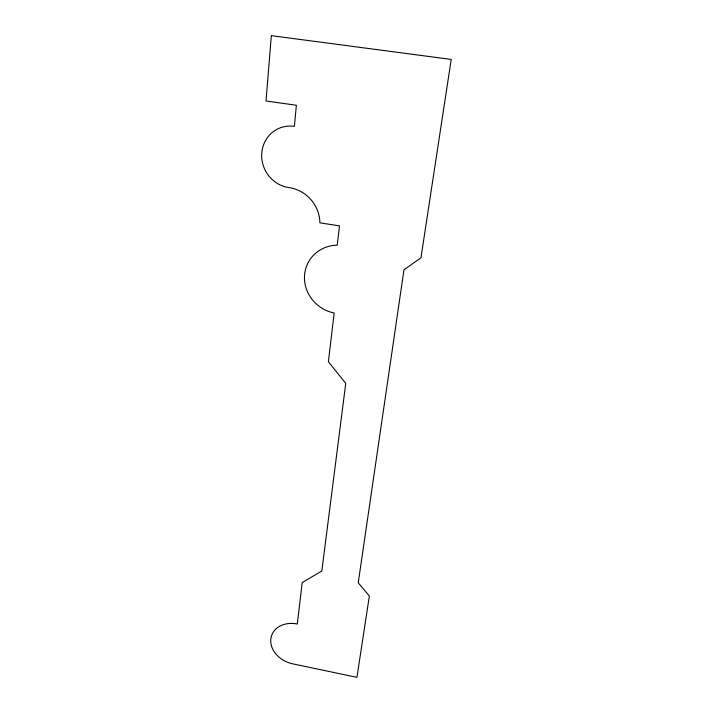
<?xml version="1.0" encoding="UTF-8"?>
<svg xmlns="http://www.w3.org/2000/svg" width="713" height="713" viewBox="0 0 713 713"><rect width="100%" height="100%" fill="white"/><g stroke="black" fill="none" stroke-linecap="round" stroke-linejoin="round"><path stroke-width="1.07" d="M271.332 35.65L266.011 100.988L296.367 105.248L294.389 126.344A31.292 29.581 62 0 0 261.805 152.564A31.292 29.581 62 0 0 288.658 187.546A34.768 32.709 48.6 0 1 319.896 222.839L339.495 225.869L337.24 245.183A35.632 33.707 32.1 0 0 304.487 276.225A35.632 33.707 32.1 0 0 334.165 312.998L328.39 361.723L345.752 383.362L321.83 571.015L302.214 582.557L297.303 624.009A24.884 19.821 20.7 0 0 270.833 638.893A24.884 19.821 20.7 0 0 292.588 663.803L356.946 677.35L369.352 595.988L358.238 582.806L403.968 269.808L420.955 257.803L451.222 59.429L271.332 35.65"/></g></svg>
